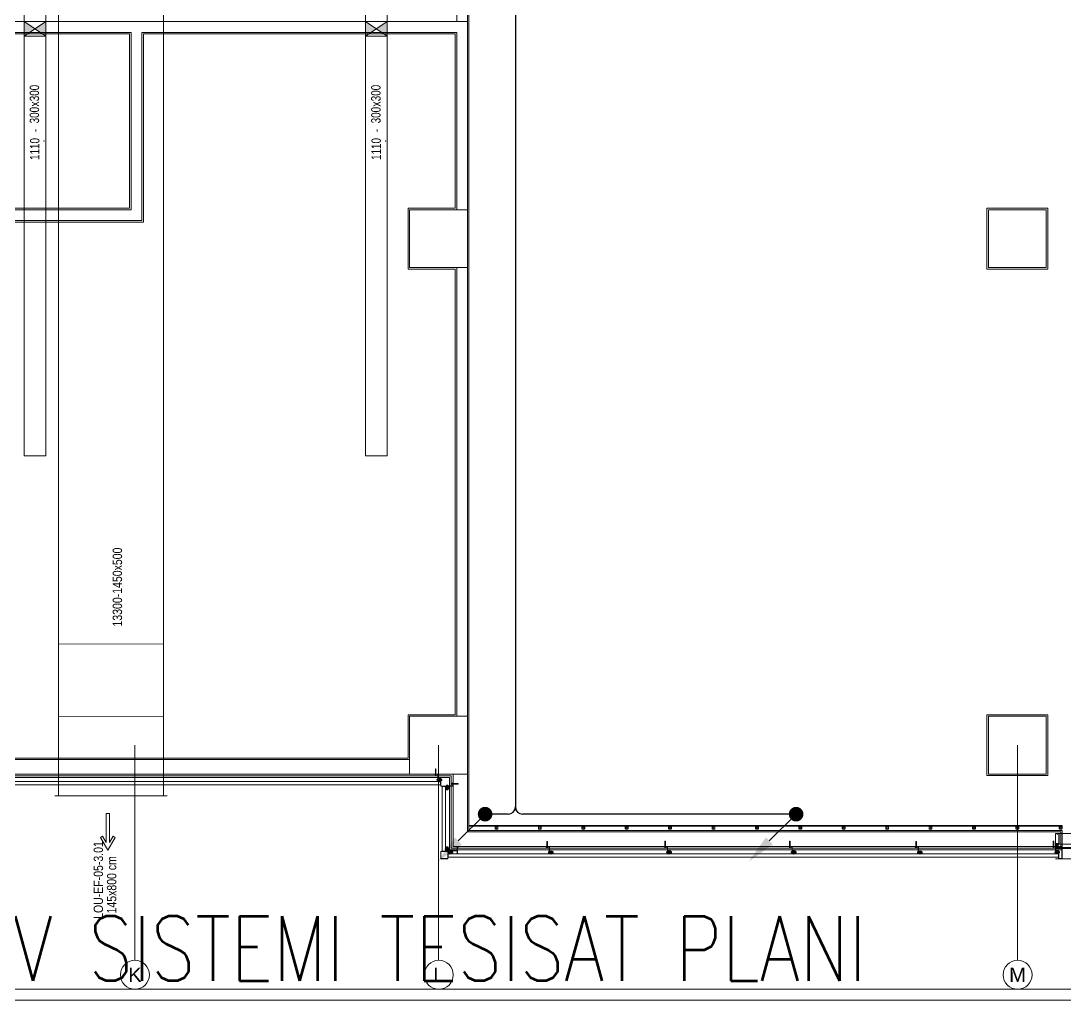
# Model space of a CAD drawing. Extents: x -1073 to 35213, y -1180 to 6950.
# Drawn here: x 10858 to 12302, y 0 to 1354 of the extents above; entities that cross this region are included whole.
import ezdxf
from ezdxf.enums import TextEntityAlignment as Align

# ---------------------------------------------------------------- set-up
doc = ezdxf.new("R2010")
doc.units = 0
doc.header["$LTSCALE"] = 25
doc.linetypes.add('Grundrisse$0$AUSGEZOGEN', pattern=[2, 1, 1])
doc.layers.get('0').update_dxf_attribs({"color": 9, "lineweight": 9})
for name, color, linetype, lineweight in [('00', 9, 'Continuous', 9), ('01', 9, 'Continuous', 9), ('06D', 9, 'Continuous', 9), ('10', 9, 'Continuous', 9), ('10A', 9, 'Continuous', 9), ('11', 9, 'Continuous', 9), ('14', 9, 'Continuous', 9), ('15', 9, 'Continuous', 9), ('24', 9, 'Continuous', 9), ('33', 9, 'BATTING', 9), ('40A', 9, 'Continuous', 9), ('DATA TAVAN', 160, 'Continuous', 30), ('E-AŞAĞIDAN GELİP YUKARIYA GİDEN HAT', 7, 'Continuous', 30), ('E-YAZI', 7, 'Continuous', 30)]:
    doc.layers.add(name, color=color, linetype=linetype, lineweight=lineweight)
doc.styles.add('Arial', font='arial.ttf', dxfattribs={"height": 2.5})
doc.styles.add('DEBI-BLOCK', font='arial.ttf', dxfattribs={"width": 0.8})
doc.styles.add('E-YAZI', font='txttw.shx')
doc.styles.add('Y200-ARIAL', font='arial.ttf', dxfattribs={"width": 0.8})
doc.linetypes.add('BATTING', pattern='A,0.0001,-0.1,[134,ltypeshp.shx,S=0.1,R=0,X=-0.1,Y=0],-0.2,[134,ltypeshp.shx,S=0.1,R=180,X=0.1,Y=0],-0.1', length=0.4001)

# ---------------------------------------------------------------- blocks, each defined once
blk = doc.blocks.new('p-kolon-80x80-vw')
at = {"layer": '01'}
blk.add_lwpolyline([(-40, -40), (-40, 40), (40, 40), (40, -40)], close=True, dxfattribs=at)
blk = doc.blocks.new('cxvxv')
for p, q in [((-21988.4, 8561, 0), (-21988.4, 8560.3, 0)), ((-21988.4, 8560.3, 0), (-21986.6, 8560.3, 0)), ((-21986.9, 8561.1, 0), (-21988.2, 8561.1, 0)), ((-21988, 8561.2, 0), (-21987, 8561.3, 0)), ((-21988, 8561.3, 0), (-21988, 8561.3, 0)), ((-21988, 8561.2, 0), (-21988, 8561.3, 0)), ((-21988, 8561.3, 0), (-21987.9, 8561.3, 0)), ((-21988, 8561.1, 0), (-21987, 8561.2, 0)), ((-21988, 8561.1, 0), (-21988, 8561.2, 0)), ((-21988, 8561.2, 0), (-21988, 8561.2, 0)), ((-21988, 8561.1, 0), (-21988, 8561.1, 0)), ((-21988, 8561.1, 0), (-21988, 8561.1, 0)), ((-21988, 8561.1, 0), (-21988, 8561.1, 0)), ((-21988, 8561, 0), (-21988, 8560.3, 0)), ((-21988, 8560.3, 0), (-21987, 8560.3, 0)), ((-21988, 8560.3, 0), (-21988, 8560.3, 0)), ((-21988, 8560.1, 0), (-21988, 8555.6, 0)), ((-21987.5, 8561.3, 0), (-21987.9, 8561.3, 0)), ((-21987.7, 8561, 0), (-21987.7, 8561.1, 0)), ((-21987.7, 8561.1, 0), (-21987.7, 8561.1, 0)), ((-21987.5, 8561.3, 0), (-21987.1, 8561.3, 0)), ((-21987.1, 8561.3, 0), (-21987.1, 8561.2, 0)), ((-21987, 8561.3, 0), (-21987.1, 8561.3, 0)), ((-21987.1, 8561.3, 0), (-21987, 8561.3, 0)), ((-21987, 8561.3, 0), (-21987.1, 8561.3, 0)), ((-21987, 8561.3, 0), (-21987.1, 8561.3, 0)), ((-21987.1, 8561.2, 0), (-21987, 8561.2, 0)), ((-21987, 8561.2, 0), (-21987.1, 8561.2, 0)), ((-21987.1, 8561.2, 0), (-21987.1, 8561.1, 0)), ((-21987.1, 8561.1, 0), (-21987, 8561.1, 0)), ((-21987.1, 8560.6, 0), (-21987.1, 8561, 0)), ((-21987.1, 8560.6, 0), (-21987.1, 8560.3, 0)), ((-21987.1, 8560.3, 0), (-21987.1, 8560.3, 0)), ((-21987.1, 8555.6, 0), (-21987.1, 8560.1, 0)), ((-21987, 8560.3, 0), (-21987, 8560.3, 0)), ((-21987, 8555.6, 0), (-21987, 8560.1, 0)), ((-21986.6, 8560.3, 0), (-21986.6, 8561, 0)), ((-21988.4, 8555.4, 0), (-21986.6, 8555.4, 0)), ((-21988.4, 8554.7, 0), (-21988.4, 8555.4, 0)), ((-21986.9, 8554.7, 0), (-21988.2, 8554.7, 0)), ((-21988, 8555.4, 0), (-21987, 8555.4, 0)), ((-21988, 8554.7, 0), (-21988, 8555.4, 0)), ((-21988, 8555.4, 0), (-21988, 8555.4, 0)), ((-21987.1, 8555.1, 0), (-21987.1, 8555.4, 0)), ((-21987.1, 8555.4, 0), (-21987.1, 8555.4, 0)), ((-21987.1, 8555.1, 0), (-21987.1, 8554.7, 0)), ((-21987, 8555.4, 0), (-21987, 8555.4, 0)), ((-21986.6, 8555.4, 0), (-21986.6, 8554.7, 0))]:
    blk.add_line(p, q)
at = {"elevation": 0}
for points in [[(-21986.3, 8560.1), (-21988.7, 8560.1), (-21988.7, 8560.3), (-21986.3, 8560.3)], [(-21986.3, 8555.6), (-21988.7, 8555.6), (-21988.7, 8555.4), (-21986.3, 8555.4)]]:
    blk.add_lwpolyline(points, close=True, dxfattribs=at)
for points in [[(-21988, 8560.3), (-21988, 8560.3)], [(-21988, 8560.1), (-21988, 8555.6)], [(-21988, 8555.4), (-21988, 8555.4)]]:
    blk.add_lwpolyline(points, dxfattribs=at)
for centre, radius, start, end in [((-21988.2, 8560.8, 0), 0.315, 45.8497, 134.1503), ((-21987.5, 8560, 0), 1.12, 66.8701, 113.1299), ((-21987.5, 8560, 0), 1.12, 66.8701, 113.1299), ((-21986.9, 8560.8, 0), 0.313, 45.449, 134.551), ((-21988.2, 8555, 0), 0.315, 225.8497, 314.1503), ((-21987.5, 8555.8, 0), 1.12, 246.8701, 293.1299), ((-21987.5, 8555.8, 0), 1.12, 246.8701, 293.1299), ((-21986.9, 8555, 0), 0.313, 225.449, 314.551)]:
    blk.add_arc(centre, radius, start, end)
blk = doc.blocks.new('VIDA')
for p, q in [((-18072, 6524), (-18070, 6525)), ((-18072, 6524), (-18072, 6524)), ((-18072, 6524), (-18072, 6524)), ((-18070, 6523), (-18072, 6524)), ((-18070, 6525), (-18071, 6523)), ((-18071, 6523), (-18070, 6525)), ((-18070, 6523), (-18069, 6525)), ((-18070, 6525), (-18070, 6525)), ((-18070, 6525), (-18070, 6524)), ((-18070, 6524), (-18070, 6525)), ((-18070, 6525), (-18070, 6525)), ((-18070, 6525), (-18070, 6525)), ((-18070, 6525), (-18069, 6525)), ((-18070, 6524), (-18070, 6524)), ((-18069, 6522), (-18070, 6523)), ((-18070, 6523), (-18070, 6523)), ((-18069, 6523), (-18068, 6525)), ((-18069, 6522), (-18069, 6525)), ((-18069, 6525), (-18069, 6522)), ((-18069, 6525), (-18069, 6525)), ((-18069, 6525), (-18069, 6525)), ((-18069, 6525), (-18069, 6525)), ((-18069, 6525), (-18069, 6525)), ((-18069, 6525), (-18068, 6525)), ((-18069, 6523), (-18069, 6522)), ((-18068, 6522), (-18069, 6523)), ((-18069, 6523), (-18069, 6523)), ((-18069, 6522), (-18069, 6522)), ((-18067, 6525), (-18068, 6522)), ((-18068, 6523), (-18067, 6525)), ((-18068, 6525), (-18068, 6523)), ((-18068, 6522), (-18068, 6525)), ((-18068, 6525), (-18068, 6525)), ((-18068, 6525), (-18068, 6522)), ((-18068, 6525), (-18068, 6525)), ((-18068, 6525), (-18068, 6525)), ((-18068, 6525), (-18067, 6525)), ((-18068, 6523), (-18068, 6522)), ((-18068, 6522), (-18068, 6523)), ((-18068, 6523), (-18068, 6523)), ((-18068, 6523), (-18068, 6522)), ((-18067, 6522), (-18068, 6522)), ((-18068, 6522), (-18068, 6522)), ((-18066, 6525), (-18067, 6525)), ((-18067, 6523), (-18066, 6525)), ((-18066, 6525), (-18067, 6522)), ((-18067, 6525), (-18067, 6523)), ((-18067, 6522), (-18067, 6525)), ((-18067, 6525), (-18067, 6525)), ((-18067, 6525), (-18067, 6525)), ((-18067, 6525), (-18067, 6525)), ((-18067, 6522), (-18067, 6523)), ((-18067, 6523), (-18067, 6522)), ((-18067, 6523), (-18067, 6523)), ((-18067, 6523), (-18067, 6522)), ((-18066, 6522), (-18067, 6522)), ((-18066, 6525), (-18066, 6525)), ((-18066, 6525), (-18066, 6525)), ((-18066, 6525), (-18066, 6525)), ((-18066, 6525), (-18066, 6523)), ((-18066, 6522), (-18066, 6525)), ((-18065, 6525), (-18066, 6522)), ((-18066, 6523), (-18065, 6525)), ((-18066, 6525), (-18065, 6525)), ((-18066, 6523), (-18066, 6523)), ((-18066, 6523), (-18066, 6522)), ((-18066, 6523), (-18066, 6522)), ((-18066, 6522), (-18066, 6523)), ((-18065, 6522), (-18066, 6522)), ((-18065, 6525), (-18065, 6523)), ((-18065, 6522), (-18065, 6525)), ((-18065, 6525), (-18065, 6525)), ((-18065, 6525), (-18065, 6525)), ((-18065, 6525), (-18065, 6525)), ((-18065, 6525), (-18064, 6525)), ((-18065, 6523), (-18064, 6525)), ((-18064, 6525), (-18065, 6522)), ((-18065, 6522), (-18064, 6525)), ((-18065, 6523), (-18065, 6522)), ((-18065, 6523), (-18065, 6523)), ((-18065, 6523), (-18065, 6522)), ((-18065, 6522), (-18065, 6523)), ((-18064, 6523), (-18065, 6522)), ((-18064, 6523), (-18065, 6522)), ((-18065, 6522), (-18065, 6522)), ((-18064, 6525), (-18064, 6525)), ((-18064, 6525), (-18064, 6525)), ((-18064, 6525), (-18064, 6525)), ((-18064, 6525), (-18064, 6523)), ((-18064, 6522), (-18062, 6525)), ((-18062, 6525), (-18064, 6522)), ((-18064, 6523), (-18062, 6525)), ((-18062, 6525), (-18064, 6525)), ((-18064, 6523), (-18064, 6523)), ((-18062, 6523), (-18064, 6522)), ((-18062, 6523), (-18064, 6522)), ((-18064, 6522), (-18064, 6523)), ((-18064, 6522), (-18064, 6522)), ((-18063, 6522), (-18062, 6525)), ((-18061, 6525), (-18063, 6523)), ((-18062, 6525), (-18063, 6525)), ((-18062, 6523), (-18063, 6522)), ((-18063, 6522), (-18061, 6523)), ((-18062, 6523), (-18063, 6522)), ((-18063, 6523), (-18061, 6523)), ((-18063, 6522), (-18061, 6522)), ((-18062, 6525), (-18061, 6525)), ((-18062, 6525), (-18062, 6525)), ((-18062, 6525), (-18062, 6525)), ((-18062, 6525), (-18062, 6525)), ((-18061, 6525), (-18062, 6525)), ((-18062, 6523), (-18061, 6525)), ((-18061, 6525), (-18062, 6522)), ((-18062, 6522), (-18061, 6525)), ((-18061, 6523), (-18062, 6525)), ((-18062, 6525), (-18061, 6522)), ((-18062, 6525), (-18062, 6523)), ((-18062, 6525), (-18062, 6525)), ((-18062, 6525), (-18061, 6525)), ((-18062, 6523), (-18062, 6523)), ((-18062, 6522), (-18062, 6523)), ((-18061, 6523), (-18062, 6522)), ((-18061, 6523), (-18062, 6522)), ((-18062, 6522), (-18062, 6522)), ((-18061, 6525), (-18060, 6525)), ((-18061, 6525), (-18061, 6525)), ((-18061, 6525), (-18061, 6525)), ((-18061, 6525), (-18061, 6525)), ((-18061, 6525), (-18061, 6523)), ((-18061, 6522), (-18060, 6525)), ((-18060, 6525), (-18061, 6522)), ((-18061, 6523), (-18060, 6525)), ((-18061, 6523), (-18061, 6523)), ((-18060, 6523), (-18061, 6522)), ((-18060, 6523), (-18061, 6522)), ((-18061, 6522), (-18061, 6523)), ((-18061, 6522), (-18061, 6522)), ((-18060, 6525), (-18060, 6525)), ((-18060, 6525), (-18060, 6525)), ((-18060, 6525), (-18060, 6525)), ((-18060, 6525), (-18060, 6525)), ((-18060, 6525), (-18060, 6523)), ((-18060, 6523), (-18060, 6525)), ((-18059, 6525), (-18060, 6522)), ((-18060, 6522), (-18059, 6525)), ((-18060, 6525), (-18059, 6525)), ((-18059, 6524), (-18060, 6523)), ((-18060, 6522), (-18060, 6523)), ((-18060, 6523), (-18060, 6522)), ((-18060, 6523), (-18060, 6522)), ((-18060, 6523), (-18060, 6523)), ((-18060, 6523), (-18059, 6523)), ((-18060, 6522), (-18060, 6522)), ((-18058, 6527), (-18059, 6527)), ((-18059, 6521), (-18059, 6527)), ((-18059, 6525), (-18059, 6525)), ((-18058, 6521), (-18059, 6521))]:
    blk.add_line(p, q)
for points in [[(-18069, 6525), (-18069, 6523)], [(-18057, 6524), (-18057, 6524), (-18057, 6524), (-18057, 6523)]]:
    blk.add_lwpolyline(points)
for start, end in [(7.5095, 35.2427), (324.7573, 352.4905)]:
    blk.add_arc((-18062, 6524), 5.21, start, end)
blk = doc.blocks.new('çelik dübel')
at = {"ltscale": 7}
for p, q in [((-87, -2), (-85, 2)), ((-85, -6), (-85, 2)), ((-68, 2), (-85, 2)), ((-75, -6), (-75, 2)), ((-70, -6), (-70, 2)), ((-68, 3), (-58, 2)), ((-68, -7), (-68, 3)), ((-58, -6), (-58, 2)), ((-53, 2), (-58, 2)), ((-8, 2), (-58, 2)), ((-53, -6), (-53, 2)), ((-25, -6), (-25, 2)), ((-25, -6), (-24, 2)), ((-23, -6), (-22, 2)), ((-21, -6), (-20, 2)), ((-19, -6), (-18, 2)), ((-17, -6), (-16, 2)), ((-85, -6), (-87, -2)), ((-68, -6), (-85, -6)), ((-68, -7), (-58, -6)), ((-53, -5), (-58, -5)), ((-8, -6), (-58, -6))]:
    blk.add_line(p, q, dxfattribs=at)
for p, q in [((-15, -6), (-14, 2)), ((-13, -6), (-12, 2)), ((-11, -6), (-10, 1)), ((-10, -9), (-10, 5)), ((-9, 5), (-10, 5)), ((-10, 3), (-10, 5)), ((-9, -9), (-9, 5)), ((-8, 2), (-8, 3)), ((-8, -4), (-8, 0)), ((-5, 4), (-7, 4)), ((-5, 1), (-7, 1)), ((-4, 2), (-4, 3)), ((-1, 2), (-4, 2)), ((-4, -4), (-4, 0)), ((-3, -6), (-2, 2)), ((-1, -6), (0, 1)), ((0, -5), (0, 1)), ((-10, -7), (-10, -9)), ((-9, -9), (-10, -9)), ((-8, -6), (-8, -7)), ((-5, -5), (-7, -5)), ((-5, -8), (-7, -8)), ((-4, -6), (-4, -7)), ((-1, -6), (-4, -6))]:
    blk.add_line(p, q)
for points in [[(-68, 1), (-67, 0), (-67, 0), (-67, 0), (-66, -1), (-66, -1), (-66, -2), (-65, -2), (-65, -3), (-65, -3), (-65, -3), (-65, -3), (-64, -4), (-64, -4), (-64, -3), (-64, -3), (-63, -3), (-63, -3), (-63, -3), (-63, -2), (-62, -2), (-62, -2), (-62, -1), (-62, -1), (-61, -1), (-61, -1), (-61, -1), (-61, 0), (-61, 0), (-60, -1), (-60, -1), (-60, -1), (-60, -1), (-60, -1), (-60, -2), (-59, -2), (-59, -3), (-59, -3), (-59, -3), (-58, -3), (-58, -3)], [(-68, 0), (-68, 0), (-68, 0), (-68, -1), (-68, -1), (-68, -1), (-68, -1), (-68, -1), (-68, -1), (-68, -1), (-68, -1), (-68, -1), (-67, -1), (-67, -1), (-67, -1), (-67, -1), (-67, -1), (-67, -1), (-67, -1), (-67, -1), (-67, -1), (-67, -1), (-67, -1), (-67, -1), (-67, -1), (-67, -1), (-67, -1), (-67, -2), (-67, -2), (-67, -2), (-67, -2), (-67, -2), (-67, -2), (-67, -2), (-67, -2), (-67, -2), (-67, -2), (-67, -2), (-67, -2), (-67, -2), (-67, -2), (-67, -2), (-67, -2), (-66, -2), (-66, -3), (-66, -3), (-66, -3), (-66, -3), (-66, -3), (-66, -3), (-66, -3), (-66, -3), (-66, -3), (-66, -3), (-66, -3), (-66, -3), (-66, -3), (-66, -3), (-66, -3), (-66, -3), (-66, -3), (-66, -4), (-66, -4), (-66, -4), (-66, -4), (-66, -4), (-66, -4), (-66, -4), (-66, -4), (-66, -4), (-66, -4), (-66, -4), (-65, -4), (-65, -4), (-65, -4), (-65, -4), (-65, -4), (-65, -4), (-65, -4), (-65, -4), (-65, -4), (-65, -4), (-65, -4), (-65, -4), (-65, -4), (-65, -4), (-65, -5), (-65, -5), (-65, -5), (-64, -5), (-64, -5), (-64, -5), (-64, -5), (-64, -5), (-64, -5), (-64, -5), (-64, -5), (-64, -5), (-64, -5), (-64, -4), (-64, -4), (-64, -4), (-64, -4), (-64, -4), (-64, -4), (-63, -4), (-63, -4), (-63, -4), (-63, -4), (-63, -4), (-63, -4), (-63, -4), (-63, -4), (-63, -4), (-63, -4), (-63, -4), (-63, -4), (-63, -4), (-63, -4), (-63, -4), (-63, -4), (-63, -4), (-63, -4), (-63, -4), (-63, -4), (-63, -4), (-63, -4), (-63, -4), (-63, -4), (-62, -4), (-62, -4), (-62, -3), (-62, -3), (-62, -3), (-62, -3), (-62, -3), (-62, -3), (-62, -3), (-62, -3), (-62, -3), (-62, -3), (-62, -3), (-62, -3), (-62, -3), (-62, -3), (-62, -3), (-62, -3), (-62, -3), (-62, -3), (-62, -3), (-62, -3), (-62, -3), (-62, -3), (-62, -3), (-62, -3), (-62, -3), (-62, -2), (-61, -2), (-61, -2), (-61, -2), (-61, -2), (-61, -2), (-61, -2), (-61, -2), (-61, -2), (-61, -2), (-61, -2), (-61, -2), (-61, -2), (-61, -2), (-61, -2), (-61, -2), (-61, -2), (-61, -2), (-61, -2), (-61, -2), (-61, -2), (-61, -2), (-61, -2), (-61, -2), (-61, -2), (-61, -2), (-61, -2), (-61, -2), (-61, -2), (-61, -2), (-61, -2), (-61, -2), (-61, -2), (-61, -2), (-61, -2), (-61, -2), (-61, -2), (-61, -2), (-61, -2), (-61, -2), (-61, -2), (-61, -2), (-61, -2), (-61, -2), (-60, -2), (-60, -2), (-60, -2), (-60, -2), (-60, -3), (-60, -3), (-60, -3), (-60, -3), (-60, -3), (-60, -3), (-60, -3), (-60, -3), (-60, -3), (-60, -3), (-60, -3), (-60, -3), (-60, -3), (-60, -3), (-60, -3), (-60, -3), (-60, -3), (-60, -3), (-60, -4), (-60, -4), (-60, -4), (-60, -4), (-60, -4), (-60, -4), (-59, -4), (-59, -4), (-59, -4), (-59, -4), (-59, -4), (-59, -4), (-59, -4), (-59, -4), (-59, -4), (-59, -4), (-58, -4), (-58, -4), (-58, -5)]]:
    blk.add_lwpolyline(points)
for centre, start, end in [((-7, 3), 90, 180), ((-7, 2), 180, 270), ((-7, 0), 90, 180), ((-5, 3), 0, 90), ((-5, 2), 270, 0), ((-5, 0), 0, 90), ((-1, 1), 0, 90), ((-7, -4), 180, 270), ((-7, -6), 90, 180), ((-7, -7), 180, 270), ((-5, -4), 270, 0), ((-5, -6), 0, 90), ((-5, -7), 270, 0), ((-1, -5), 270, 0)]:
    blk.add_arc(centre, 1, start, end)
blk = doc.blocks.new('kjdol')
at = {"elevation": -249.8}
for points in [[(77398, 60089.9), (77398, 60085.9), (77394, 60085.9), (77394, 60089.9)], [(77397.8, 60089.7), (77397.8, 60086.1), (77394.2, 60086.1), (77394.2, 60089.7)]]:
    blk.add_lwpolyline(points, close=True, dxfattribs=at)
at = {"ltscale": 10, "elevation": -278.9}
blk.add_lwpolyline([(77394.1, 60089.9), (77403.3, 60089.9, 0.460237), (77404.2, 60090.8), (77404.2, 60094.9), (77403.8, 60094.9), (77403.8, 60091.3, -0.414214), (77402.8, 60090.3), (77394.1, 60090.3)], format="xyb", close=True, dxfattribs=at)
at = {"xscale": 0.1000000000058208, "yscale": 0.1000000000058208, "zscale": 0.1000000000058208, "rotation": 180}
blk.add_blockref('VIDA', (75587.8, 60740.3, -249.8), dxfattribs=at)
blk.add_blockref('cxvxv', (99383.5, 51530.1, -249.8))
at = {"extrusion": (0, 0, -1), "xscale": 0.1000000000058208, "yscale": 0.1000000000058208, "zscale": -0.0999999999999091}
blk.add_blockref('çelik dübel', (-77402.7, 60093.4, 459.2), dxfattribs=at)
blk = doc.blocks.new('p-profil-21')
at = {"layer": '10A', "linetype": 'Continuous'}
for points in [[(2.4, 20.8), (2.3, 20.9), (-2.3, 20.9), (-2.4, 20.8), (-2.4, 20.2), (-2.3, 20.2), (-2.3, 20.1), (-2.4, 19.8), (-2.5, 19.8), (-2.5, 20.8), (-2.4, 21), (-2.4, 21), (2.3, 21), (2.5, 20.9), (2.5, 20.8), (2.5, 19.8), (2.4, 19.8), (2.3, 20.1), (2.3, 20.2), (2.4, 20.2)], [(2.5, 14.7), (2.5, 0.1), (2.5, 0), (2.3, 0), (-2.4, 0), (-2.5, 0.1), (-2.5, 0.1), (-2.5, 14.7), (-2.3, 14.7), (-2.2, 14.7), (-2.2, 14.6), (-2.3, 14.6), (-2.3, 14.4), (-1.9, 14.4), (-1.9, 14.4), (-1.8, 14.4), (-1.4, 14.4), (-1.4, 14.6), (-1.5, 14.6), (-1.5, 14.7), (-1.4, 14.7), (-1.1, 14.7), (-1.1, 14.6), (-1.2, 14.6), (-1.2, 14.4), (-0.7, 14.4), (-0.5, 14.5), (-0.5, 14.6), (-0.5, 15.7), (-0.5, 15.7), (-0.4, 15.7), (-0.2, 15.6), (-0.2, 15.6), (-0.2, 15.5), (-0.2, 15.4), (-0.2, 15.4), (-0.2, 15.4), (-0.2, 15.2), (-0.2, 15.2), (-0.2, 15.2), (-0.2, 15), (-0.2, 15), (-0.2, 15), (-0.2, 14.9), (-0.2, 14.8), (-0.2, 14.8), (-0.2, 14.7), (-0.2, 14.7), (-0.2, 14.6), (-0.2, 14.6), (-0.1, 14.4), (0, 14.3), (0.1, 14.4), (0.2, 14.6), (0.2, 14.7), (0.2, 14.7), (0.2, 14.8), (0.2, 14.9), (0.2, 14.9), (0.2, 15), (0.2, 15.1), (0.2, 15.1), (0.2, 15.1), (0.2, 15.3), (0.2, 15.3), (0.2, 15.3), (0.2, 15.4), (0.2, 15.5), (0.2, 15.5), (0.2, 15.6), (0.3, 15.6), (0.4, 15.7), (0.5, 15.7), (0.5, 15.7), (0.5, 14.6), (0.6, 14.5), (0.6, 14.4), (1.2, 14.4), (1.2, 14.6), (1.1, 14.6), (1.1, 14.7), (1.5, 14.7), (1.5, 14.7), (1.5, 14.6), (1.4, 14.6), (1.4, 14.4), (1.9, 14.4), (1.9, 14.4), (1.9, 14.4), (2.4, 14.4), (2.4, 14.6), (2.2, 14.6), (2.2, 14.7), (2.3, 14.7)], [(-2.1, 19.9), (-2, 19.9), (-2, 19.9), (-2, 19.8), (-2.4, 19.8), (-2.3, 20.2), (-2.2, 20.2), (-2.3, 20.2), (-2.3, 20.3), (-2.3, 20.3), (-2.3, 20.5), (-2.2, 20.6), (-2.1, 20.8), (-2.1, 20.8), (-2.1, 20.8), (-2.1, 20.7), (-2.1, 20.4), (-2, 20.3), (-1.1, 20.3), (-1, 20.2), (-1, 20.1), (-0.9, 20), (0, 20), (0, 20), (0, 20), (0.9, 20), (1, 20.1), (1, 20.2), (1.1, 20.3), (2, 20.3), (2, 20.4), (2, 20.7), (2.1, 20.8), (2.1, 20.8), (2.1, 20.8), (2.2, 20.6), (2.3, 20.5), (2.3, 20.3), (2.3, 20.3), (2.3, 20.2), (2.2, 20.2), (2.2, 20.2), (2.3, 19.8), (2, 19.8), (1.9, 19.9), (1.9, 19.9), (2.1, 19.9), (2.1, 20.1), (2, 20.2), (1.1, 20.2), (1.1, 19.9), (1.2, 19.9), (1.2, 19.9), (1.2, 19.8), (-1.2, 19.8), (-1.3, 19.9), (-1.3, 19.9), (-1.1, 19.9), (-1.1, 20.2), (-2, 20.2), (-2.1, 20.1)]]:
    blk.add_lwpolyline(points, close=True, dxfattribs=at)
at = {"layer": '10A', "linetype": 'Grundrisse$0$AUSGEZOGEN'}
for points in [[(-0.9, 18.2), (-0.9, 18.2), (-0.5, 18.3), (-0.5, 18.2), (-0.6, 18.1), (-0.6, 18.1), (-0.9, 18.1), (-1, 18), (-1.1, 17.9), (-1.1, 17.6), (-1.1, 17.5), (-1.2, 17.5), (-1.2, 17.6), (-1.2, 17.9), (-1.2, 17.9), (-1.2, 18), (-1.2, 18), (-1.1, 18), (-1.1, 18.1), (-1.1, 18.1), (-1, 18.2), (-1, 18.2)], [(-0.9, 17.3), (-0.9, 17.3), (-0.5, 17.4), (-0.5, 17.3), (-0.6, 17.2), (-0.6, 17.2), (-0.9, 17.2), (-1, 17.1), (-1.1, 17), (-1.1, 16.7), (-1.1, 16.7), (-1.2, 16.6), (-1.2, 16.7), (-1.2, 17), (-1.2, 17), (-1.2, 17.1), (-1.2, 17.1), (-1.1, 17.2), (-1.1, 17.2), (-1.1, 17.2), (-1, 17.3), (-1, 17.3)], [(-0.9, 16.4), (-0.9, 16.5), (-0.5, 16.5), (-0.5, 16.4), (-0.6, 16.3), (-0.6, 16.3), (-0.9, 16.3), (-1, 16.2), (-1.1, 16.1), (-1.1, 15.8), (-1.1, 15.8), (-1.2, 15.8), (-1.2, 15.8), (-1.2, 16.1), (-1.2, 16.1), (-1.2, 16.2), (-1.2, 16.2), (-1.1, 16.3), (-1.1, 16.3), (-1.1, 16.4), (-1, 16.4), (-1, 16.4)], [(0.5, 15.8), (0.3, 15.8), (0.2, 15.7), (0.2, 15.6), (0.2, 15.4), (0.2, 15.2), (0.2, 15.2), (0.2, 15.1), (0.2, 15.1), (0.2, 15.1), (0.2, 14.9), (0.2, 14.8), (0.2, 14.8), (0.1, 14.6), (0, 14.6), (-0.1, 14.6), (-0.2, 14.8), (-0.2, 14.8), (-0.2, 14.9), (-0.2, 15.1), (-0.2, 15.1), (-0.2, 15.1), (-0.2, 15.2), (-0.2, 15.2), (-0.2, 15.4), (-0.2, 15.6), (-0.2, 15.7), (-0.3, 15.8), (-0.5, 15.8), (-0.5, 18.6), (-0.5, 18.7), (-0.4, 18.9), (-0.4, 19), (-0.4, 19), (-0.5, 19), (-0.5, 19), (-0.5, 19), (-0.5, 19.6), (-0.4, 19.7), (-0.3, 19.6), (-0.3, 19.5), (-0.3, 19.5), (-0.4, 19.5), (-0.4, 19.2), (-0.3, 19.1), (0, 18.8), (0, 18.8), (0, 18.8), (0.3, 19.1), (0.4, 19.2), (0.4, 19.5), (0.3, 19.5), (0.3, 19.5), (0.3, 19.6), (0.4, 19.7), (0.5, 19.6), (0.5, 19.6), (0.5, 19), (0.5, 19), (0.4, 19), (0.4, 19), (0.4, 18.9), (0.5, 18.7), (0.5, 18.6)], [(0.9, 18.2), (0.9, 18.2), (0.5, 18.3), (0.5, 18.2), (0.5, 18.1), (0.6, 18.1), (0.9, 18.1), (1, 18), (1.1, 17.9), (1.1, 17.6), (1.1, 17.5), (1.1, 17.5), (1.2, 17.6), (1.2, 17.9), (1.2, 17.9), (1.2, 18), (1.1, 18), (1.1, 18), (1.1, 18.1), (1.1, 18.1), (1, 18.2), (1, 18.2)], [(0.9, 17.3), (0.9, 17.3), (0.5, 17.4), (0.5, 17.3), (0.5, 17.2), (0.6, 17.2), (0.9, 17.2), (1, 17.1), (1.1, 17), (1.1, 16.7), (1.1, 16.7), (1.1, 16.6), (1.2, 16.7), (1.2, 17), (1.2, 17), (1.2, 17.1), (1.1, 17.1), (1.1, 17.2), (1.1, 17.2), (1.1, 17.2), (1, 17.3), (1, 17.3)], [(0.9, 16.4), (0.9, 16.5), (0.5, 16.5), (0.5, 16.4), (0.5, 16.3), (0.6, 16.3), (0.9, 16.3), (1, 16.2), (1.1, 16.1), (1.1, 15.8), (1.1, 15.8), (1.1, 15.8), (1.2, 15.8), (1.2, 16.1), (1.2, 16.1), (1.2, 16.2), (1.1, 16.2), (1.1, 16.3), (1.1, 16.3), (1.1, 16.4), (1, 16.4), (1, 16.4)]]:
    blk.add_lwpolyline(points, close=True, dxfattribs=at)
at = {"layer": '10A', "linetype": 'Continuous'}
blk.add_lwpolyline([(2.3, 14.1), (-2.3, 14.1), (-2.3, 0.2), (-0.2, 0.2), (-0.1, 0.3), (-0.1, 0.7), (-0.2, 0.8), (-0.2, 0.8), (-0.3, 0.8), (-0.3, 0.9), (-0.3, 0.9), (-0.4, 1), (-0.4, 1), (-0.4, 1), (-0.4, 1.1), (-0.5, 1.2), (-0.5, 1.2), (-0.5, 1.3), (-0.4, 1.3), (-0.4, 1.4), (-0.4, 1.4), (-0.4, 1.5), (-0.3, 1.5), (-0.3, 1.6), (-0.2, 1.6), (-0.1, 1.5), (-0.1, 1.3), (-0.2, 1.3), (-0.2, 1.3), (-0.2, 1.2), (-0.2, 1.1), (-0.2, 1.1), (-0.1, 1.1), (-0.1, 1), (0, 1), (0.1, 1), (0.1, 1.1), (0.1, 1.1), (0.2, 1.1), (0.2, 1.2), (0.2, 1.3), (0.1, 1.3), (0.1, 1.3), (0.1, 1.4), (0.1, 1.5), (0.2, 1.6), (0.3, 1.6), (0.3, 1.5), (0.3, 1.5), (0.4, 1.4), (0.4, 1.4), (0.4, 1.3), (0.4, 1.3), (0.4, 1.2), (0.4, 1.2), (0.4, 1.1), (0.4, 1), (0.4, 1), (0.4, 1), (0.3, 0.9), (0.3, 0.9), (0.2, 0.8), (0.2, 0.8), (0.2, 0.8), (0.1, 0.7), (0.1, 0.3), (0.1, 0.2), (2.3, 0.2), (2.3, 14.1)], dxfattribs=at)
blk = doc.blocks.new('p-cephe-birincikat-onkisim')
at = {"layer": '06D'}
for points in [[(-240, -3762), (-903.1, -3762)], [(-240, -3783), (-903.1, -3783)], [(-240, -3797), (-908.1, -3797)]]:
    blk.add_lwpolyline(points, dxfattribs=at)
at = {"layer": '15', "linetype": 'Continuous'}
blk.add_lwpolyline([(-908, -3777), (-742.3, -3777), (-742.3, -3781.5), (-908, -3781.5)], close=True, dxfattribs=at)
at = {"xscale": -1, "rotation": 180}
blk.add_blockref('p-profil-21', (-905.5, -3762), dxfattribs=at)
blk = doc.blocks.new('0_aks')
at = {"linetype": 'Continuous'}
blk.add_circle((0, 0), 2, dxfattribs=at)
at = {"style": 'Arial'}
blk.add_attdef('AKS', text='', height=2, dxfattribs=at).set_placement((0, 0), align=Align.MIDDLE_CENTER)
blk = doc.blocks.new('p-aks_vw')
at = {"layer": '24', "ltscale": 2}
for points in [[(3620, 40), (3620, -257.5)], [(4040, 40), (4040, -257.5)], [(4840, 40), (4840, -257.5)]]:
    blk.add_lwpolyline(points, dxfattribs=at)
at = {"layer": '24', "xscale": 10, "yscale": 10, "zscale": 10}
for p, values in [((3620.3, -277.5), {'AKS': 'K'}), ((4040.3, -277.5), {'AKS': 'L'}), ((4840.3, -277.5), {'AKS': 'M'})]:
    blk.add_blockref('0_aks', p, dxfattribs=at).add_auto_attribs(values)
blk = doc.blocks.new('Prf-40x40')
for points in [[(1.5, -2), (-1.5, -2, -0.414214), (-2, -1.5), (-2, 1.5, -0.414214), (-1.5, 2), (1.5, 2, -0.414214), (2, 1.5), (2, -1.5, -0.414214)], [(1.5, -1.7), (-1.5, -1.7, -0.414214), (-1.7, -1.5), (-1.7, 1.5, -0.414214), (-1.5, 1.7), (1.5, 1.7, -0.414214), (1.7, 1.5), (1.7, -1.5, -0.414214)]]:
    blk.add_lwpolyline(points, format="xyb", close=True)
blk.add_point((0, 0))
blk = doc.blocks.new('DEBI001')
at = {"extrusion": (-1, 0, 2e-16)}
blk.add_point((0, 0), dxfattribs=at)
at = {"style": 'DEBI-BLOCK', "width": 0.75, "flags": 8}
for tag, p in [('DEBI', (0.3, 0.2)), ('-', (1.28, 0.2))]:
    blk.add_attdef(tag, text='', height=1, dxfattribs=at).set_placement(p, align=Align.BOTTOM_RIGHT)
blk.add_attdef('KESITX', text='', height=1, dxfattribs=at).set_placement((3.61, 1.53), align=Align.TOP_RIGHT)
at = {"style": 'DEBI-BLOCK', "width": 0.8, "flags": 8}
blk.add_attdef('X', text='', height=1, dxfattribs=at).set_placement((3.92, 1.53), align=Align.TOP_CENTER)
at = {"style": 'DEBI-BLOCK', "width": 0.75, "flags": 8}
blk.add_attdef('KESITY', text='', height=1, dxfattribs=at).set_placement((4.21, 1.53), align=Align.TOP_LEFT)
at = {"style": 'DEBI-BLOCK', "width": 0.75, "flags": 9}
blk.add_attdef('ID', text='', height=0.3, dxfattribs=at).set_placement((0, 0), align=Align.MIDDLE)
blk = doc.blocks.new('p-1.mekanik_cihaz')
h = blk.add_hatch(color=256)
h.paths.add_polyline_path([(3482.1, -2510), (3467.1, -2500), (3467.1, -2520)])
h.paths.add_polyline_path([(3497.1, -2520), (3497.1, -2500), (3482.1, -2510)])
h = blk.add_hatch(color=256)
h.paths.add_polyline_path([(3954.1, -2510), (3939.1, -2500), (3939.1, -2520)])
h.paths.add_polyline_path([(3969.1, -2520), (3969.1, -2500), (3954.1, -2510)])
for p, q in [((3497.1, -2520), (3467.1, -2500)), ((3497.1, -2500), (3467.1, -2520)), ((3969.1, -2520), (3939.1, -2500)), ((3969.1, -2500), (3939.1, -2520))]:
    blk.add_line(p, q)
at = {"ltscale": 10}
for p, q in [((3514.7, -3360.3), (3659.7, -3360.2)), ((3514.7, -3460.3), (3659.7, -3460.2)), ((3514.7, -3570.1), (3509.7, -3570.1)), ((3659.7, -3570.1), (3664.7, -3570.1))]:
    blk.add_line(p, q, dxfattribs=at)
at = {"color": 6}
blk.add_lwpolyline([(3969.1, -2353.5), (3969.1, -3100), (3939.1, -3100), (3939.1, -2368.5)], dxfattribs=at)
at = {"ltscale": 10}
for points in [[(3659.5, -1257.9), (3659.7, -3570.1), (3514.7, -3570.1), (3514.5, -1257.9)], [(3590.3, -3626.1), (3585.3, -3634.7), (3585.3, -3594.7), (3580.3, -3594.7), (3580.3, -3634.7), (3575.3, -3626.1), (3572.7, -3627.6), (3582.8, -3645.1), (3592.9, -3627.6)]]:
    blk.add_lwpolyline(points, close=True, dxfattribs=at)
at = {"color": 6}
blk.add_lwpolyline([(3514.7, -3570.1), (3659.7, -3570), (3659.7, -1722.2), (3514.5, -1722.3)], close=True, dxfattribs=at)
blk.add_lwpolyline([(3514.5, -2033.3), (3508.1, -2033.3, 0.421339), (3467.1, -2073.3, 0.000106), (3467.1, -3100), (3497.1, -3100), (3497.1, -3100), (3497.1, -2074.3, -0.467467), (3508.1, -2063.3), (3514.5, -2063.3)], format="xyb", close=True)
for points in [[(3497.1, -2074.3), (3497.1, -3100), (3467.1, -3100), (3467.1, -2074.3)], [(3969.1, -2368.5), (3969.1, -3100), (3939.1, -3100), (3939.1, -2368.5)], [(3497.1, -2500), (3497.1, -2520), (3467.1, -2520), (3467.1, -2500)], [(3969.1, -2500), (3969.1, -2520), (3939.1, -2520), (3939.1, -2500)]]:
    blk.add_lwpolyline(points, close=True)
ref = blk.add_blockref('DEBI001', (3494.8, -2664.8), dxfattribs=dict(xscale=13, yscale=13, zscale=13, rotation=90))
ref.add_attrib('-', '-', dxfattribs={"height": 13, "rotation": 90, "style": 'DEBI-BLOCK', "width": 0.75, "flags": 8}).set_placement((3492.2, -2648.2), align=Align.BOTTOM_RIGHT)
ref.add_attrib('KESITY', '300', dxfattribs={"height": 13, "rotation": 90, "style": 'DEBI-BLOCK', "width": 0.75, "flags": 8}).set_placement((3474.8, -2610.1), align=Align.TOP_LEFT)
ref.add_attrib('X', 'x', dxfattribs={"height": 13, "rotation": 90, "style": 'DEBI-BLOCK', "width": 0.8, "flags": 8}).set_placement((3474.8, -2613.9), align=Align.TOP_CENTER)
ref.add_attrib('DEBI', '1110', dxfattribs={"height": 13, "rotation": 90, "style": 'DEBI-BLOCK', "width": 0.75, "flags": 8}).set_placement((3492.2, -2660.9), align=Align.BOTTOM_RIGHT)
ref.add_attrib('KESITX', '300', dxfattribs={"height": 13, "rotation": 90, "style": 'DEBI-BLOCK', "width": 0.75, "flags": 8}).set_placement((3474.8, -2617.9), align=Align.TOP_RIGHT)
ref = blk.add_blockref('DEBI001', (3966.7, -2664.8), dxfattribs=dict(xscale=13, yscale=13, zscale=13, rotation=90))
ref.add_attrib('-', '-', dxfattribs={"height": 13, "rotation": 90, "style": 'DEBI-BLOCK', "width": 0.75, "flags": 8}).set_placement((3964.1, -2648.2), align=Align.BOTTOM_RIGHT)
ref.add_attrib('KESITY', '300', dxfattribs={"height": 13, "rotation": 90, "style": 'DEBI-BLOCK', "width": 0.75, "flags": 8}).set_placement((3946.8, -2610.1), align=Align.TOP_LEFT)
ref.add_attrib('X', 'x', dxfattribs={"height": 13, "rotation": 90, "style": 'DEBI-BLOCK', "width": 0.8, "flags": 8}).set_placement((3946.8, -2613.9), align=Align.TOP_CENTER)
ref.add_attrib('DEBI', '1110', dxfattribs={"height": 13, "rotation": 90, "style": 'DEBI-BLOCK', "width": 0.75, "flags": 8}).set_placement((3964.1, -2660.9), align=Align.BOTTOM_RIGHT)
ref.add_attrib('KESITX', '300', dxfattribs={"height": 13, "rotation": 90, "style": 'DEBI-BLOCK', "width": 0.75, "flags": 8}).set_placement((3946.8, -2617.9), align=Align.TOP_RIGHT)
at = {"style": 'Y200-ARIAL', "width": 0.8}
for s, p in [('13300-1450x500', (3602.5, -3336.1)), ('LOU-EF-05-3.01', (3576.2, -3740.2)), ('145x800 cm', (3594.6, -3732.7))]:
    blk.add_text(s, height=13, rotation=90, dxfattribs=at).set_placement(p)

msp = doc.modelspace()

# ---------------------------------------------------------------- linework, layer by layer
at = {"layer": '00'}
for points in [[(11475.84, 1712.5), (11475.84, 1352.5), (11460.84, 1352.5), (11460.84, 1712.5)], [(10610.84, 1092.5), (10610.84, 1337.5), (11010.84, 1337.5), (11010.84, 1092.5), (10675.84, 1092.5), (10675.84, 1077.5), (11025.84, 1077.5), (11025.84, 1337.5), (11460.84, 1337.5), (11460.84, 1092.5), (11475.84, 1092.5), (11475.84, 1352.5), (10595.84, 1352.5), (10595.84, 1092.5)], [(11475.84, 392.5), (11475.84, 1012.5), (11460.84, 1012.5), (11460.84, 392.5)], [(11395.84, 312.5), (10675.84, 312.5), (10675.84, 332.5), (11395.84, 332.5)]]:
    msp.add_lwpolyline(points, close=True, dxfattribs=at)
for points in [[(12295.84, 232.5), (12295.84, 212.5), (11455.84, 212.5), (11455.84, 227.5), (11455.84, 227.5), (11455.84, 312.5), (11475.84, 312.5), (11475.84, 232.5), (12295.84, 232.5)], [(12297.51, 212.5), (11455.84, 212.5), (11455.84, 227.5), (11455.84, 227.5), (11455.84, 312.5), (11475.84, 312.5), (11475.84, 232.5)], [(11475.84, 232.5), (12295.84, 232.5)], [(11910.84, 232.5), (12295.84, 232.5), (12295.84, 212.5), (11910.84, 212.5)]]:
    msp.add_lwpolyline(points, dxfattribs=at)
at = {"layer": '06D'}
msp.add_lwpolyline([(12297.51, 207.5), (11450.84, 207.5), (11450.84, 307.5), (7390.84, 307.5), (7390.84, 1357.5), (9790.84, 1357.5), (9790.84, 3897.5), (11450.84, 3897.5), (11450.84, 3997.5), (12297.51, 3997.5)], dxfattribs=at)
at = {"layer": '10'}
for points in [[(11445.54, 206.2), (11460.84, 206.2, 0.4602373), (11461.74, 207.1), (11461.74, 211.2), (11461.34, 211.2), (11461.34, 207.6, -0.4142136), (11460.34, 206.6), (11445.54, 206.6)], [(11461.74, 202), (11461.74, 211.6, -0.4602373), (11462.64, 212.5), (11466.74, 212.5), (11466.74, 212.1), (11463.14, 212.1, 0.4142136), (11462.14, 211.1), (11462.14, 202)]]:
    msp.add_lwpolyline(points, format="xyb", close=True, dxfattribs=at)
for points in [[(11449.34, 210.4), (11449.34, 206.8), (11445.74, 206.8), (11445.74, 210.4)], [(11453.75, 206.2), (11449.75, 206.2), (11449.75, 202.2), (11453.75, 202.2)], [(11453.55, 206), (11449.95, 206), (11449.94, 202.4), (11453.54, 202.4)]]:
    msp.add_lwpolyline(points, close=True, dxfattribs=at)
at = {"layer": '10A'}
for points, elevation in [([(10674.97, 297.5), (11438.69, 297.5), (11438.69, 302), (10674.97, 302), (10674.97, 297.5)], -36.95), ([(11439.91, 295.5), (11438.94, 295.5), (11438.94, 302), (11435.14, 302), (11435.14, 302.3), (11439.14, 302.3), (11439.14, 295.75), (11440.11, 295.75), (11440.11, 295.75), (11445.64, 295.75), (11445.63, 291.75), (11445.34, 291.75), (11445.34, 295.5), (11439.91, 295.5), (11439.91, 295.5)], 29.1)]:
    msp.add_lwpolyline(points, dxfattribs=dict(at, elevation=elevation))
for points in [[(11440.84, 295.25), (11440.84, 205.75), (11445.34, 205.75), (11445.34, 295.25), (11440.84, 295.25)], [(11439.04, 205.3), (11445.54, 205.3), (11445.54, 210.6), (11445.34, 210.6), (11445.34, 205.5), (11438.84, 205.5), (11438.84, 195.5), (11448.84, 195.5), (11448.84, 202), (11453.75, 202), (11453.75, 202.2), (11448.64, 202.2), (11448.64, 195.7), (11439.04, 195.7), (11439.04, 205.3)], [(12289.11, 202.3), (12289.11, 202), (12292.81, 202), (12292.81, 195.5), (12297.81, 195.5), (12297.81, 206.5), (12297.81, 206.5), (12297.81, 212.5), (12297.51, 212.5), (12297.51, 195.8), (12293.11, 195.8), (12293.11, 202.3), (12289.11, 202.3)], [(12292.56, 202), (12292.56, 202), (12292.56, 197.5), (11449.09, 197.5), (11449.09, 202), (12292.56, 202)]]:
    msp.add_lwpolyline(points, dxfattribs=at)
at = {"layer": '11'}
msp.add_lwpolyline([(11477.81, 241.5), (11477.81, 240.5), (12297.81, 240.5), (12297.81, 241.5)], close=True, dxfattribs=at)
at = {"layer": '14'}
for points in [[(11477.84, 1094.5), (11477.84, 3970.5), (12297.84, 3970.5), (12297.84, 3992.25)], [(11477.84, 1094.5), (11477.84, 234.5), (11908.84, 234.5), (11908.84, 234.5)], [(11908.84, 234.5), (12297.84, 234.5), (12297.84, 206.6)]]:
    msp.add_lwpolyline(points, dxfattribs=at)
for points in [[(11008.84, 1335.5), (10612.84, 1335.5), (10612.84, 1094.5), (11008.84, 1094.5)], [(11458.84, 1335.5), (11027.84, 1335.5), (11027.84, 1075.5), (10677.84, 1075.5), (10677.84, 1010.5), (10677.84, 1010.5), (10677.84, 394.5), (10677.84, 394.5), (10677.84, 334.5), (11393.84, 334.5), (11393.84, 394.5), (11458.84, 394.5), (11458.84, 1010.5), (11393.84, 1010.5), (11393.84, 1094.5), (11458.84, 1094.5)], [(12193.84, 1094.5), (12277.84, 1094.5), (12277.84, 1010.5), (12193.84, 1010.5)], [(12193.84, 394.5), (12277.84, 394.5), (12277.84, 310.5), (12193.84, 310.5)]]:
    msp.add_lwpolyline(points, close=True, dxfattribs=at)
at = {"layer": '33', "ltscale": 0.2}
msp.add_lwpolyline([(12297.51, 210), (11453.34, 210), (11453.34, 310), (10594.54, 309.78)], dxfattribs=at)
at = {"layer": '40A'}
for points in [[(13990, 0), (6995, 0), (6995, 4205), (13990, 4205)], [(7075, 4190), (13450.06, 4190), (13450.06, 15), (7075, 15)]]:
    msp.add_lwpolyline(points, close=True, dxfattribs=at)
at = {"layer": 'DATA TAVAN'}
for p, q in [((11542.02, 3201.11), (11542.02, 267.01)), ((11532.02, 257.01), (11503.99, 257.01)), ((11927.53, 257.01), (11552.02, 257.01))]:
    msp.add_line(p, q, dxfattribs=at)
for centre, start, end in [((11532.02, 267.01), 270, 360), ((11552.02, 267.01), 180, 270)]:
    msp.add_arc(centre, 10, start, end, dxfattribs=at)
at = {"layer": 'E-AŞAĞIDAN GELİP YUKARIYA GİDEN HAT', "color": 3, "linetype": 'Continuous'}
for p, q in [((11463.08, 219.95), (11500.16, 257.01)), ((11892.98, 219.95), (11930.06, 257.01))]:
    msp.add_line(p, q, dxfattribs=at)
at = {"layer": 'E-AŞAĞIDAN GELİP YUKARIYA GİDEN HAT', "color": 4, "linetype": 'Continuous', "const_width": 10.12}
for points in [[(11505.22, 257.01, 1), (11495.1, 257.01, 1)], [(11935.12, 257.01, 1), (11925, 257.01, 1)]]:
    msp.add_lwpolyline(points, format="xyb", close=True, dxfattribs=at)
at = {"layer": 'E-AŞAĞIDAN GELİP YUKARIYA GİDEN HAT', "color": 3, "linetype": 'Continuous'}
for points in [[(11467.85, 215.17), (11458.3, 224.72), (11434.43, 191.32)], [(11897.75, 215.17), (11888.21, 224.72), (11864.33, 191.32)]]:
    msp.add_solid(points, dxfattribs=at)

# ---------------------------------------------------------------- block references
for name, p in [('p-cephe-birincikat-onkisim', (13196.56, 3992.5, 29.1)), ('p-kolon-80x80-vw', (11435.84, 1052.5)), ('p-kolon-80x80-vw', (12235.84, 1052.5)), ('p-kolon-80x80-vw', (11435.84, 352.5)), ('p-kolon-80x80-vw', (12235.84, 352.5))]:
    msp.add_blockref(name, p)
at = {"layer": '06D'}
msp.add_blockref('p-1.mekanik_cihaz', (7395.84, 3852.5), dxfattribs=at)
at = {"layer": '10'}
for name, p, rotation in [('kjdol', (71525.03, -77091.68, 307.99), 90), ('Prf-40x40', (11515.81, 238.5), 180), ('Prf-40x40', (11575.81, 238.5), 180), ('Prf-40x40', (11635.81, 238.5), 180), ('Prf-40x40', (11695.81, 238.5), 180), ('Prf-40x40', (11755.81, 238.5), 180), ('Prf-40x40', (11815.81, 238.5), 180), ('Prf-40x40', (11875.81, 238.5), 180), ('Prf-40x40', (11935.81, 238.5), 180), ('Prf-40x40', (11995.81, 238.5), 180), ('Prf-40x40', (12055.81, 238.5), 180), ('Prf-40x40', (12115.81, 238.5), 180), ('Prf-40x40', (12175.81, 238.5), 180), ('Prf-40x40', (12235.81, 238.5), 180), ('Prf-40x40', (12295.81, 238.5), 180), ('kjdol', (71679.01, -77191.97, 249.79), 90), ('kjdol', (71842.36, -77191.67, 249.79), 90), ('kjdol', (72014.66, -77191.67, 249.79), 90.00000000000004), ('kjdol', (72189.01, -77191.97, 249.79), 90), ('kjdol', (72378.95, -77191.67, 249.79), 90)]:
    msp.add_blockref(name, p, dxfattribs=dict(at, rotation=rotation))
for name, p in [('kjdol', (-65948.34, -59794.15, 278.89)), ('cxvxv', (33435.07, -8349.41, 0))]:
    msp.add_blockref(name, p, dxfattribs=at)
at = {"layer": '10', "yscale": 0.1000000000058208}
for p, xscale, zscale, rotation in [((9639.42, 860.99), 0.1000000000058208, 0.1000000000058208, 180), ((12103.09, -1604.24), -0.1000000000058208, 0.1000000000021828, 89.97257103399262)]:
    msp.add_blockref('VIDA', p, dxfattribs=dict(at, xscale=xscale, zscale=zscale, rotation=rotation))
at = {"layer": '10', "xscale": -1, "rotation": 269.9725710339925}
msp.add_blockref('cxvxv', (2904.56, 22195.95, 0), dxfattribs=at)
at = {"layer": '24'}
msp.add_blockref('p-aks_vw', (7395.84, 312.5), dxfattribs=at)

# ---------------------------------------------------------------- texts
at = {"layer": 'E-YAZI', "color": 4, "style": 'E-YAZI', "width": 0.8}
msp.add_text('1.MEKANIK KAT TELEFON-DATA-IPCCTV SISTEMI TESISAT PLANI', height=89.6, dxfattribs=at).set_placement((9019.58, 26.57))

doc.saveas('drawing.dxf')
